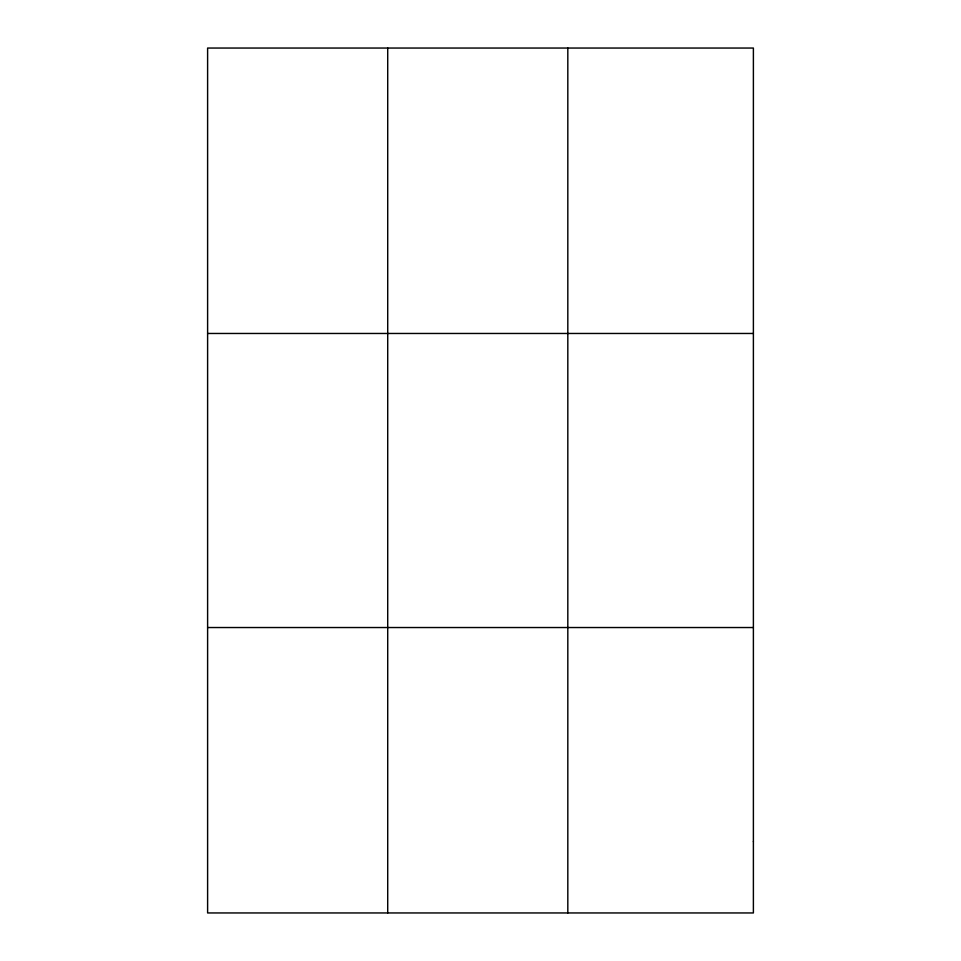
<?xml version="1.0" encoding="UTF-8"?>
<svg xmlns="http://www.w3.org/2000/svg" width="961" height="961" viewBox="0 0 961 961"><rect width="100%" height="100%" fill="white"/><g stroke="black" fill="none" stroke-linecap="round" stroke-linejoin="round"><path stroke-width="1.44" d="M387.715 912.95L387.715 48.05M567.819 912.95L567.819 48.05M207.612 333.467L753.388 333.467M207.612 627.533L753.388 627.533M753.388 841.596L753.388 912.95L207.612 912.95L207.612 48.05L753.388 48.05L753.388 841.596"/></g></svg>
